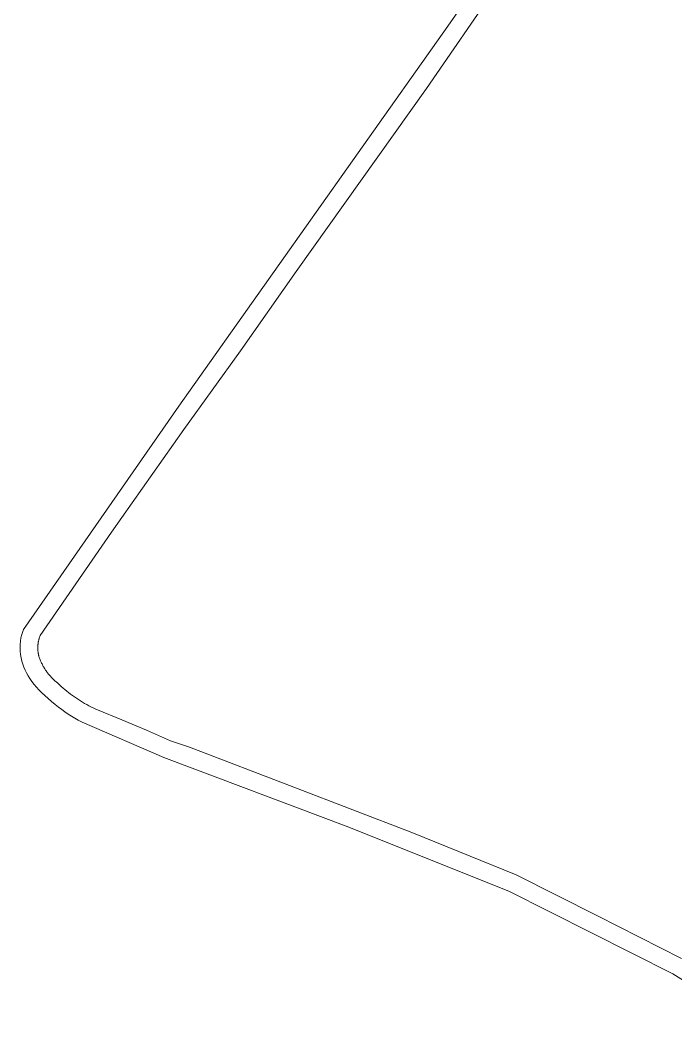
# Model space of a CAD drawing. Extents: x 715188 to 716056, y 7846022 to 7846725.
# Drawn here: x 715187.7 to 715372.6, y 7846123.7 to 7846407.1 of the extents above; entities that cross this region are included whole.
import ezdxf

# ---------------------------------------------------------------- set-up
doc = ezdxf.new("R2010")
doc.units = 0
doc.layers.add('Perímetro', color=1, linetype='Continuous', lineweight=15)
doc.layers.add('TALHÕES', color=3, linetype='Continuous', lineweight=18)

msp = doc.modelspace()

# ---------------------------------------------------------------- linework, layer by layer
at = {"layer": 'Perímetro'}
msp.add_lwpolyline([(715394.59, 7846123.74), (715371.67, 7846138.16), (715325.46, 7846161.46), (715279.66, 7846179.74), (715228.23, 7846199.17), (715205.18, 7846209.09), (715204.02, 7846209.71), (715203.08, 7846210.25), (715202.15, 7846210.81), (715201.23, 7846211.39), (715200.32, 7846212.01), (715199.44, 7846212.64), (715198.51, 7846213.34), (715197.6, 7846214.05), (715196.59, 7846214.89), (715195.6, 7846215.75), (715194.62, 7846216.64), (715193.76, 7846217.46), (715193.02, 7846218.21), (715192.29, 7846219), (715191.64, 7846219.77), (715191.01, 7846220.59), (715190.46, 7846221.38), (715189.99, 7846222.13), (715189.51, 7846222.98), (715189.1, 7846223.8), (715188.74, 7846224.65), (715188.45, 7846225.45), (715188.18, 7846226.35), (715187.98, 7846227.21), (715187.82, 7846228.16), (715187.73, 7846229.12), (715187.69, 7846230.07), (715187.72, 7846231.01), (715187.8, 7846231.96), (715187.94, 7846232.89), (715188.15, 7846233.78), (715188.63, 7846235.2), (715232.46, 7846298.24), (715308.29, 7846405.35), (715358.47, 7846477.39)], dxfattribs=at)
at = {"layer": 'TALHÕES'}
msp.add_lwpolyline([(715374.14, 7846142.51), (715350.49, 7846154.47), (715327.51, 7846166.03), (715298.11, 7846178.02), (715264.83, 7846190.78), (715235.49, 7846202.07), (715230.1, 7846203.8), (715230.1, 7846203.8), (715223.28, 7846206.84), (715216.41, 7846209.76), (715209.49, 7846212.56), (715208.87, 7846212.84), (715208.26, 7846213.14), (715207.66, 7846213.44), (715207.06, 7846213.75), (715206.46, 7846214.08), (715205.87, 7846214.41), (715205.29, 7846214.75), (715204.71, 7846215.11), (715204.13, 7846215.47), (715203.57, 7846215.84), (715203.01, 7846216.22), (715202.46, 7846216.62), (715201.91, 7846217.02), (715201.37, 7846217.43), (715200.84, 7846217.85), (715200.31, 7846218.27), (715199.8, 7846218.71), (715199.29, 7846219.16), (715198.78, 7846219.61), (715198.29, 7846220.07), (715197.8, 7846220.55), (715197.6, 7846220.71), (715197.41, 7846220.88), (715197.22, 7846221.05), (715197.03, 7846221.22), (715196.85, 7846221.4), (715196.67, 7846221.58), (715196.49, 7846221.76), (715196.32, 7846221.95), (715196.15, 7846222.14), (715195.98, 7846222.33), (715195.81, 7846222.52), (715195.65, 7846222.72), (715195.49, 7846222.92), (715195.34, 7846223.12), (715195.19, 7846223.33), (715195.04, 7846223.54), (715194.89, 7846223.75), (715194.75, 7846223.96), (715194.62, 7846224.17), (715194.48, 7846224.39), (715194.35, 7846224.61), (715194.23, 7846224.83), (715194.11, 7846225.06), (715193.99, 7846225.28), (715193.87, 7846225.51), (715193.76, 7846225.74), (715193.66, 7846225.98), (715193.55, 7846226.21), (715193.46, 7846226.44), (715193.36, 7846226.68), (715193.27, 7846226.92), (715193.18, 7846227.16), (715193.1, 7846227.4), (715193.02, 7846227.64), (715192.95, 7846227.89), (715192.91, 7846228.04), (715192.88, 7846228.19), (715192.85, 7846228.34), (715192.82, 7846228.5), (715192.79, 7846228.65), (715192.77, 7846228.8), (715192.75, 7846228.96), (715192.73, 7846229.11), (715192.72, 7846229.26), (715192.7, 7846229.42), (715192.69, 7846229.57), (715192.69, 7846229.73), (715192.68, 7846229.88), (715192.68, 7846230.04), (715192.68, 7846230.19), (715192.68, 7846230.35), (715192.69, 7846230.5), (715192.7, 7846230.66), (715192.71, 7846230.81), (715192.72, 7846230.97), (715192.74, 7846231.12), (715192.76, 7846231.27), (715192.78, 7846231.43), (715192.8, 7846231.58), (715192.83, 7846231.73), (715192.86, 7846231.89), (715192.89, 7846232.04), (715192.93, 7846232.19), (715192.96, 7846232.34), (715193, 7846232.49), (715193.05, 7846232.64), (715193.09, 7846232.79), (715193.14, 7846232.93), (715193.19, 7846233.08), (715193.24, 7846233.23), (715193.3, 7846233.37), (715193.35, 7846233.51), (715213.45, 7846262.69), (715233.88, 7846291.64), (715249.82, 7846313.83), (715265.54, 7846336.17), (715302.29, 7846387.74), (715322.47, 7846417.22)], dxfattribs=at)

doc.saveas('drawing.dxf')
